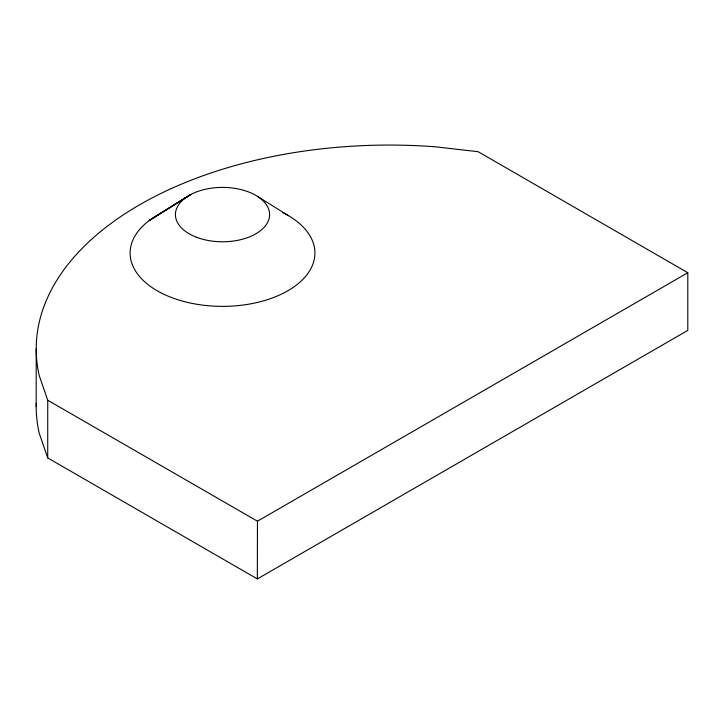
<?xml version="1.0" encoding="UTF-8"?>
<svg xmlns="http://www.w3.org/2000/svg" width="724" height="724" viewBox="0 0 724 724"><rect width="100%" height="100%" fill="white"/><g stroke="black" fill="none" stroke-linecap="round" stroke-linejoin="round"><path stroke-width="1.09" d="M257.337 578.929L257.454 521.199L687.8 272.74L687.8 330.406L257.337 578.929L47.73 457.912L39.223 433.224A353.131 203.878 0 0 1 36.245 403.286M186.946 196.783L149.216 220.558L191.272 194.249L157.18 215.318M687.8 272.74L478.193 151.723L435.432 146.809A353.131 203.878 0 0 0 39.223 375.557L47.73 400.245L47.73 457.912M47.73 400.245L257.454 521.199M257.744 196.557L287.853 215.318M36.2 348.95L36.2 406.617M282.523 212.467A92.4 53.341 0 0 1 290.089 289.419A92.4 53.341 0 0 1 156.619 290.424A92.4 53.341 0 0 1 160.692 213.39M196.575 237.282A47.087 27.186 0 0 0 269.518 216.214A47.087 27.186 0 0 0 201.453 190.276A47.087 27.186 0 0 0 196.575 237.282"/></g></svg>
